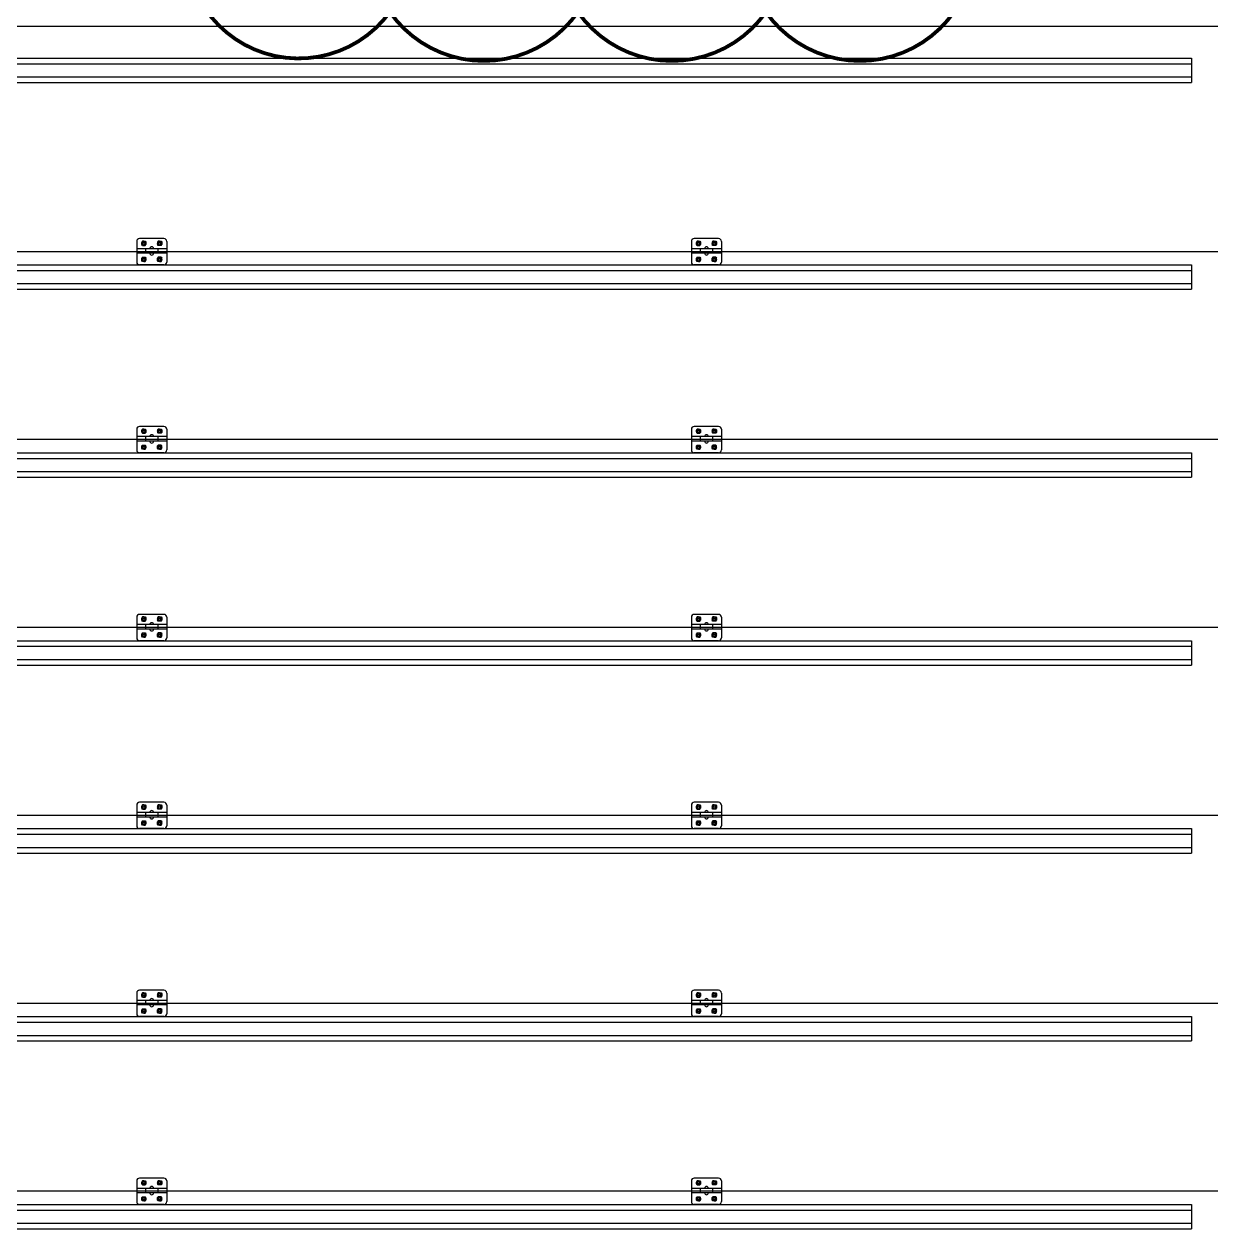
# Model space of a CAD drawing. Header units: millimetres. Extents: x 204328 to 274136, y -196910 to -178068.
# Drawn here: x 256321 to 259477, y -187604 to -184398 of the extents above; entities that cross this region are included whole.
import ezdxf

# ---------------------------------------------------------------- set-up
doc = ezdxf.new("R2010")
doc.units = ezdxf.units.MM
doc.layers.add('CONC', color=2, linetype='Continuous')
doc.layers.add('REV-202205', color=20, linetype='Continuous', lineweight=25, plot=False)

# ---------------------------------------------------------------- blocks, each defined once
blk = doc.blocks.new('중간힌지')
at = {"color": 8, "linetype": 'Continuous'}
for p, q in [((-53555.8, -19808.1), (-53620.8, -19808.1)), ((-53593.3, -19835.2), (-53628.3, -19835.2)), ((-53548.3, -19835.2), (-53593.3, -19835.2)), ((-53593.3, -19847.2), (-53628.3, -19847.2)), ((-53548.3, -19847.2), (-53593.3, -19847.2)), ((-53555.8, -19878.1), (-53620.8, -19878.1))]:
    blk.add_line(p, q, dxfattribs=at)
at = {"color": 8}
for p, q in [((-53628.3, -19815.6), (-53628.3, -19870.6)), ((-53613.2, -19815), (-53615, -19817.5)), ((-53615, -19817.5), (-53615, -19823.8)), ((-53613.2, -19826.3), (-53615, -19823.8)), ((-53609.3, -19815), (-53613.2, -19815)), ((-53613.2, -19826.3), (-53605.5, -19826.3)), ((-53609.3, -19815), (-53605.5, -19815)), ((-53605.5, -19815), (-53603.7, -19817.5)), ((-53605.5, -19826.3), (-53603.7, -19823.8)), ((-53604.6, -19835.2), (-53604.6, -19847.2)), ((-53603.7, -19817.5), (-53603.7, -19823.8)), ((-53571.2, -19815), (-53573, -19817.5)), ((-53573, -19817.5), (-53573, -19823.8)), ((-53571.2, -19826.3), (-53573, -19823.8)), ((-53572.1, -19835.2), (-53572.1, -19847.2)), ((-53567.3, -19815), (-53571.2, -19815)), ((-53563.5, -19826.3), (-53571.2, -19826.3)), ((-53567.3, -19815), (-53563.5, -19815)), ((-53563.5, -19815), (-53561.7, -19817.5)), ((-53563.5, -19826.3), (-53561.7, -19823.8)), ((-53561.7, -19817.5), (-53561.7, -19823.8)), ((-53548.3, -19815.6), (-53548.3, -19870.6)), ((-53613.2, -19857.6), (-53615, -19860)), ((-53615, -19866.3), (-53615, -19860)), ((-53613.2, -19868.8), (-53615, -19866.3)), ((-53613.2, -19857.6), (-53605.5, -19857.6)), ((-53609.3, -19868.8), (-53613.2, -19868.8)), ((-53609.3, -19868.8), (-53605.5, -19868.8)), ((-53605.5, -19857.6), (-53603.7, -19860)), ((-53605.5, -19868.8), (-53603.7, -19866.3)), ((-53603.7, -19866.3), (-53603.7, -19860)), ((-53571.2, -19857.6), (-53573, -19860)), ((-53573, -19866.3), (-53573, -19860)), ((-53571.2, -19868.8), (-53573, -19866.3)), ((-53563.5, -19857.6), (-53571.2, -19857.6)), ((-53567.3, -19868.8), (-53571.2, -19868.8)), ((-53567.3, -19868.8), (-53563.5, -19868.8)), ((-53563.5, -19857.6), (-53561.7, -19860)), ((-53563.5, -19868.8), (-53561.7, -19866.3)), ((-53561.7, -19866.3), (-53561.7, -19860))]:
    blk.add_line(p, q, dxfattribs=at)
for centre, radius in [((-53609.3, -19820.6), 5.62), ((-53609.3, -19820.6), 3.53), ((-53609.3, -19820.6), 2.7), ((-53567.3, -19820.6), 5.62), ((-53567.3, -19820.6), 3.53), ((-53567.3, -19820.6), 2.7), ((-53609.3, -19863.2), 5.62), ((-53609.3, -19863.2), 3.53), ((-53609.3, -19863.2), 2.7), ((-53567.3, -19863.2), 5.62), ((-53567.3, -19863.2), 3.53), ((-53567.3, -19863.2), 2.7)]:
    blk.add_circle(centre, radius, dxfattribs=at)
for centre, radius, start, end in [((-53620.8, -19815.6), 7.5, 90, 180), ((-53555.8, -19815.6), 7.5, 0, 90), ((-53588.3, -19835.2), 5, 0, 180), ((-53620.8, -19870.6), 7.5, 180, 270), ((-53588.3, -19847.2), 5, 180, 0), ((-53555.8, -19870.6), 7.5, 270, 0)]:
    blk.add_arc(centre, radius, start, end, dxfattribs=at)

msp = doc.modelspace()

# ---------------------------------------------------------------- linework, layer by layer
at = {"color": 3}
for p, q in [((250610.3, -184404, 0), (259760.3, -184404, 0)), ((259610.3, -185004, 0), (250760.4, -185004)), ((259610.3, -185504, 0), (250760.4, -185504)), ((259610.3, -186004, 0), (250760.4, -186004)), ((259610.3, -186504, 0), (250760.4, -186504)), ((259610.3, -187004, 0), (250760.4, -187004)), ((259610.3, -187504, 0), (250760.4, -187504))]:
    msp.add_line(p, q, dxfattribs=at)
at = {"color": 5, "ltscale": 50}
for p, q in [((250945.4, -184489, 0), (259425.3, -184489, 0)), ((250945.4, -184504, 0), (259425.3, -184504, 0)), ((259425.3, -184489, 0), (259425.3, -184554, 0)), ((250945.4, -184539, 0), (259425.3, -184539, 0)), ((250945.4, -184554, 0), (259425.3, -184554, 0)), ((250945.4, -185039, 0), (259425.3, -185039, 0)), ((250945.4, -185054, 0), (259425.3, -185054, 0)), ((259425.3, -185039, 0), (259425.3, -185104, 0)), ((250945.4, -185089, 0), (259425.3, -185089, 0)), ((250945.4, -185104, 0), (259425.3, -185104, 0)), ((250945.4, -185539, 0), (259425.3, -185539, 0)), ((250945.4, -185554, 0), (259425.3, -185554, 0)), ((259425.3, -185539, 0), (259425.3, -185604, 0)), ((250945.4, -185589, 0), (259425.3, -185589, 0)), ((250945.4, -185604, 0), (259425.3, -185604, 0)), ((250945.4, -186039, 0), (259425.3, -186039, 0)), ((259425.3, -186039, 0), (259425.3, -186104, 0)), ((250945.4, -186054, 0), (259425.3, -186054, 0)), ((250945.4, -186089, 0), (259425.3, -186089, 0)), ((250945.4, -186104, 0), (259425.3, -186104, 0)), ((250945.4, -186539, 0), (259425.3, -186539, 0)), ((250945.4, -186554, 0), (259425.3, -186554, 0)), ((259425.3, -186539, 0), (259425.3, -186604, 0)), ((250945.4, -186589, 0), (259425.3, -186589, 0)), ((250945.4, -186604, 0), (259425.3, -186604, 0)), ((250945.4, -187039, 0), (259425.3, -187039, 0)), ((259425.3, -187039, 0), (259425.3, -187104, 0)), ((250945.4, -187054, 0), (259425.3, -187054, 0)), ((250945.4, -187089, 0), (259425.3, -187089, 0)), ((250945.4, -187104, 0), (259425.3, -187104, 0)), ((250945.4, -187539, 0), (259425.3, -187539, 0)), ((250945.4, -187554, 0), (259425.3, -187554, 0)), ((259425.3, -187539, 0), (259425.3, -187604, 0)), ((250945.4, -187589, 0), (259425.3, -187589, 0)), ((250945.4, -187604, 0), (259425.3, -187604, 0))]:
    msp.add_line(p, q, dxfattribs=at)
at = {"layer": 'REV-202205', "const_width": 10}
msp.add_lwpolyline([(258793.7, -184366.3, -0.520567), (258293.7, -184366.3, -0.520567), (257793.7, -184366.3, -0.520567), (257293.7, -184366.3, -0.520567), (256802.4, -184357.6, -0.520567), (256802.4, -183857.6, -0.520567), (257286.5, -183841.7, -0.520567), (257786.5, -183841.7, -0.520567), (258286.5, -183841.7, -0.520567), (258786.5, -183841.7, -0.520567)], format="xyb", close=True, dxfattribs=at)

# ---------------------------------------------------------------- block references
at = {"layer": 'CONC'}
for p in [(310248.7, -165160.9, 0), (311723.7, -165160.9, 0), (310248.7, -165660.9, 0), (311723.7, -165660.9, 0), (310248.7, -166160.9, 0), (311723.7, -166160.9, 0), (310248.7, -166660.9, 0), (311723.7, -166660.9, 0), (310248.7, -167160.9, 0), (311723.7, -167160.9, 0), (310248.7, -167660.9, 0), (311723.7, -167660.9, 0)]:
    msp.add_blockref('중간힌지', p, dxfattribs=at)

doc.saveas('drawing.dxf')
